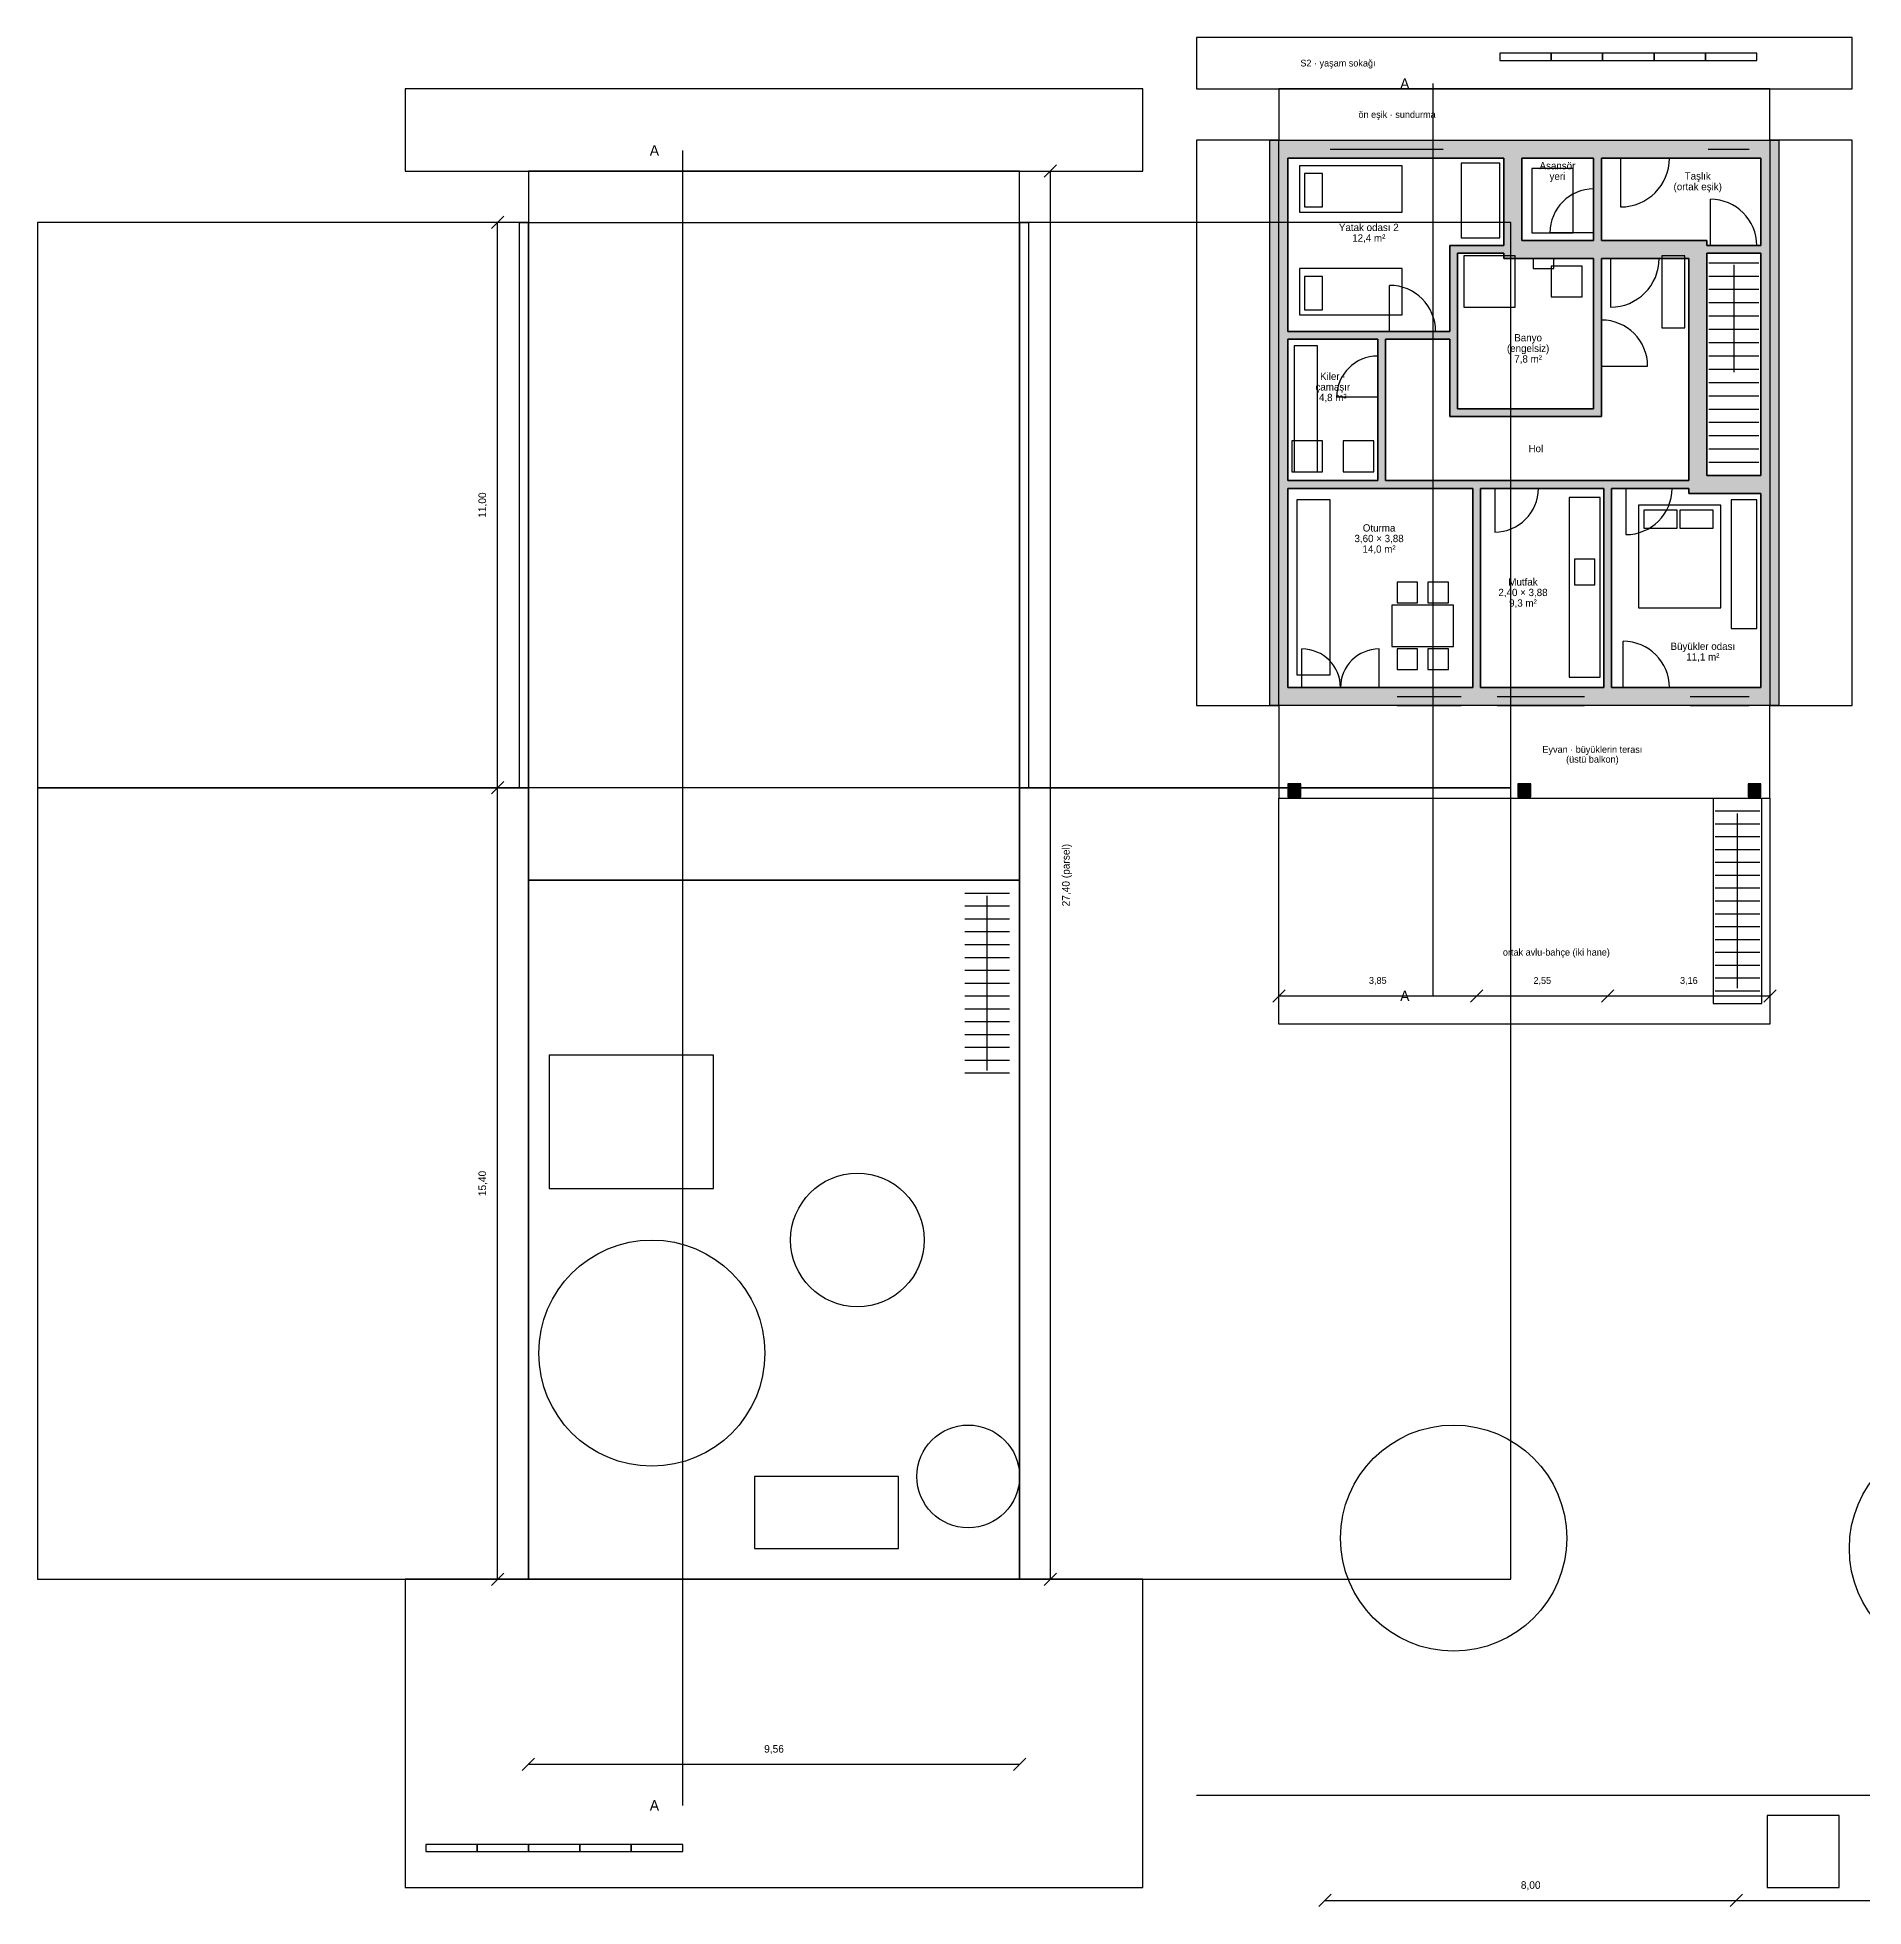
# Model space of a CAD drawing. Header units: metres. Extents: x -5.8 to 80.3, y 15.5 to 55.6.
# Drawn here: x -5.76 to 29.78, y 19.23 to 55.6 of the extents above; entities that cross this region are included whole.
import ezdxf
from ezdxf.enums import TextEntityAlignment as Align

# ---------------------------------------------------------------- set-up
doc = ezdxf.new("R2010")
doc.units = ezdxf.units.M
for name, color, linetype in [('ACIKLIK', 5, 'Continuous'), ('AKS', 1, 'Continuous'), ('DUVAR', 7, 'Continuous'), ('GORUNUS', 8, 'Continuous'), ('KESIT', 7, 'Continuous'), ('MOBILYA', 9, 'Continuous'), ('ODA', 8, 'Continuous'), ('OLCU', 3, 'Continuous'), ('PEYZAJ', 3, 'Continuous'), ('YAZI', 7, 'Continuous')]:
    doc.layers.add(name, color=color, linetype=linetype)

msp = doc.modelspace()

# ---------------------------------------------------------------- hatches: boundary and pattern name
at = {"layer": 'DUVAR'}
h = msp.add_hatch(color=250, dxfattribs=at)
h.paths.add_polyline_path([(23.125, 53.6), (28.131, 53.6), (28.131, 47.075), (28.131, 46.725), (28.131, 42.6), (18.225, 42.6), (18.225, 53.6), (22.775, 53.6), (23.125, 53.6)])
h.paths.add_polyline_path([(18.575, 42.95), (22.175, 42.95), (22.175, 46.825), (18.575, 46.825), (18.575, 42.95)], flags=16)
h.paths.add_polyline_path([(24.725, 42.95), (24.725, 46.825), (22.325, 46.825), (22.325, 42.95), (24.725, 42.95)], flags=16)
h.paths.add_polyline_path([(26.375, 46.725), (26.375, 46.825), (24.875, 46.825), (24.875, 42.95), (27.781, 42.95), (27.781, 46.725), (26.375, 46.725)], flags=16)
h.paths.add_polyline_path([(20.325, 46.975), (20.325, 49.725), (18.575, 49.725), (18.575, 46.975), (20.325, 46.975)], flags=16)
h.paths.add_polyline_path([(21.725, 48.225), (21.725, 49.725), (20.475, 49.725), (20.475, 46.975), (26.375, 46.975), (26.375, 51.3), (24.675, 51.3), (24.675, 48.225), (21.725, 48.225)], flags=16)
h.paths.add_polyline_path([(26.725, 47.075), (27.781, 47.075), (27.781, 51.4), (26.725, 51.4), (26.725, 47.075)], flags=16)
h.paths.add_polyline_path([(22.775, 51.4), (21.875, 51.4), (21.875, 48.375), (24.525, 48.375), (24.525, 51.3), (22.775, 51.3), (22.775, 51.4)], flags=16)
h.paths.add_polyline_path([(22.775, 53.25), (18.575, 53.25), (18.575, 49.875), (21.725, 49.875), (21.725, 51.55), (22.775, 51.55), (22.775, 53.25)], flags=16)
h.paths.add_polyline_path([(24.675, 53.25), (24.675, 51.65), (26.725, 51.65), (26.725, 51.55), (27.781, 51.55), (27.781, 53.25), (24.675, 53.25)], flags=16)
h.paths.add_polyline_path([(24.525, 53.25), (23.125, 53.25), (23.125, 51.65), (24.525, 51.65), (24.525, 53.25)], flags=16)
for points in [[(18.825, 40.825), (18.825, 41.075), (18.575, 41.075), (18.575, 40.825), (18.825, 40.825)], [(23.303, 40.825), (23.303, 41.075), (23.053, 41.075), (23.053, 40.825), (23.303, 40.825)], [(27.781, 40.825), (27.781, 41.075), (27.531, 41.075), (27.531, 40.825), (27.781, 40.825)]]:
    msp.add_hatch(color=250, dxfattribs=at).paths.add_polyline_path(points)

# ---------------------------------------------------------------- linework, layer by layer
at = {"layer": 'ACIKLIK'}
for points in [[(19.4, 53.6), (21.6, 53.6)], [(26.75, 53.6), (27.55, 53.6)], [(19.4, 53.425), (21.6, 53.425)], [(19.4, 53.25), (21.6, 53.25)], [(25.05, 53.25), (25.05, 52.3)], [(26.75, 53.425), (27.55, 53.425)], [(26.75, 53.25), (27.55, 53.25)], [(26.8, 51.55), (26.8, 52.45)], [(24.525, 51.8), (23.675, 51.8)], [(24.85, 51.3), (24.85, 50.35)], [(20.55, 49.875), (20.55, 50.775)], [(24.675, 49.2), (25.575, 49.2)], [(20.325, 48.6), (19.525, 48.6)], [(22.6, 46.825), (22.6, 45.975)], [(25.15, 46.825), (25.15, 45.925)], [(18.85, 42.95), (18.85, 43.7)], [(20.35, 42.95), (20.35, 43.7)], [(25.1, 42.95), (25.1, 43.85)], [(20.7, 42.95), (21.95, 42.95)], [(22.65, 42.95), (24.35, 42.95)], [(26.4, 42.95), (27.55, 42.95)], [(20.7, 42.775), (21.95, 42.775)], [(20.7, 42.6), (21.95, 42.6)], [(22.65, 42.775), (24.35, 42.775)], [(22.65, 42.6), (24.35, 42.6)], [(26.4, 42.775), (27.55, 42.775)], [(26.4, 42.6), (27.55, 42.6)]]:
    msp.add_lwpolyline(points, dxfattribs=at)
for centre, radius, start, end in [((25.05, 53.25), 0.95, 270, 360), ((24.525, 51.8), 0.85, 90, 180), ((26.8, 51.55), 0.9, 0, 90), ((24.85, 51.3), 0.95, 270, 360), ((20.55, 49.875), 0.9, 0, 90), ((24.675, 49.2), 0.9, 0, 90), ((20.325, 48.6), 0.8, 90, 180), ((22.6, 46.825), 0.85, 270, 360), ((25.15, 46.825), 0.9, 270, 360), ((18.85, 42.95), 0.75, 0, 90), ((20.35, 42.95), 0.75, 90, 180), ((25.1, 42.95), 0.9, 0, 90)]:
    msp.add_arc(centre, radius, start, end, dxfattribs=at)
at = {"layer": 'AKS'}
for points in [[(21.4, 36.95), (21.4, 54.7)], [(6.8, 21.2), (6.8, 53.4)], [(3.8, 25.6), (13.356, 25.6), (13.356, 53), (3.8, 53), (3.8, 25.6)]]:
    msp.add_lwpolyline(points, dxfattribs=at)
at = {"layer": 'DUVAR'}
for points in [[(23.125, 53.6), (28.131, 53.6), (28.131, 47.075), (28.131, 46.725), (28.131, 42.6), (18.225, 42.6), (18.225, 53.6), (22.775, 53.6), (23.125, 53.6)], [(22.775, 53.25), (18.575, 53.25), (18.575, 49.875), (21.725, 49.875), (21.725, 51.55), (22.775, 51.55), (22.775, 53.25)], [(24.525, 53.25), (23.125, 53.25), (23.125, 51.65), (24.525, 51.65), (24.525, 53.25)], [(24.675, 53.25), (24.675, 51.65), (26.725, 51.65), (26.725, 51.55), (27.781, 51.55), (27.781, 53.25), (24.675, 53.25)], [(8.175, 52), (8.525, 52), (13.531, 52), (13.531, 45.475), (13.531, 45.125), (13.531, 41), (3.625, 41), (3.625, 52), (8.175, 52)], [(21.725, 48.225), (21.725, 49.725), (20.475, 49.725), (20.475, 46.975), (26.375, 46.975), (26.375, 51.3), (24.675, 51.3), (24.675, 48.225), (21.725, 48.225)], [(22.775, 51.4), (21.875, 51.4), (21.875, 48.375), (24.525, 48.375), (24.525, 51.3), (22.775, 51.3), (22.775, 51.4)], [(26.725, 47.075), (27.781, 47.075), (27.781, 51.4), (26.725, 51.4), (26.725, 47.075)], [(20.325, 46.975), (20.325, 49.725), (18.575, 49.725), (18.575, 46.975), (20.325, 46.975)], [(18.575, 42.95), (22.175, 42.95), (22.175, 46.825), (18.575, 46.825), (18.575, 42.95)], [(24.725, 42.95), (24.725, 46.825), (22.325, 46.825), (22.325, 42.95), (24.725, 42.95)], [(26.375, 46.725), (26.375, 46.825), (24.875, 46.825), (24.875, 42.95), (27.781, 42.95), (27.781, 46.725), (26.375, 46.725)], [(18.825, 40.825), (18.825, 41.075), (18.575, 41.075), (18.575, 40.825), (18.825, 40.825)], [(23.303, 40.825), (23.303, 41.075), (23.053, 41.075), (23.053, 40.825), (23.303, 40.825)], [(27.781, 40.825), (27.781, 41.075), (27.531, 41.075), (27.531, 40.825), (27.781, 40.825)]]:
    msp.add_lwpolyline(points, close=True, dxfattribs=at)
at = {"layer": 'GORUNUS'}
for points in [[(18.4, 42.6), (18.4, 53.6), (16.8, 53.6), (16.8, 42.6), (18.4, 42.6)], [(29.556, 42.6), (29.556, 53.6), (27.956, 53.6), (27.956, 42.6), (29.556, 42.6)], [(3.8, 41), (3.8, 52), (-5.756, 52), (-5.756, 41), (3.8, 41)], [(22.911, 41), (22.911, 52), (13.356, 52), (13.356, 41), (22.911, 41)], [(29.3, 19.6), (29.3, 21), (27.9, 21), (27.9, 19.6), (29.3, 19.6)]]:
    msp.add_lwpolyline(points, close=True, dxfattribs=at)
at = {"layer": 'KESIT'}
msp.add_lwpolyline([(16.8, 21.4), (58.3, 21.4)], dxfattribs=at)
at = {"layer": 'MOBILYA'}
for points in [[(22.7, 51.7), (22.7, 53.15), (21.95, 53.15), (21.95, 51.7), (22.7, 51.7)], [(20.8, 52.2), (20.8, 53.1), (18.8, 53.1), (18.8, 52.2), (20.8, 52.2)], [(19.25, 52.3), (19.25, 52.95), (18.9, 52.95), (18.9, 52.3), (19.25, 52.3)], [(24.125, 51.8), (24.125, 53.05), (23.325, 53.05), (23.325, 51.8), (24.125, 51.8)], [(23, 50.35), (23, 51.35), (22, 51.35), (22, 50.35), (23, 50.35)], [(23.75, 51.1), (23.75, 51.3), (23.35, 51.3), (23.35, 51.1), (23.75, 51.1)], [(26.3, 49.95), (26.3, 51.35), (25.85, 51.35), (25.85, 49.95), (26.3, 49.95)], [(20.8, 50.2), (20.8, 51.1), (18.8, 51.1), (18.8, 50.2), (20.8, 50.2)], [(19.25, 50.3), (19.25, 50.95), (18.9, 50.95), (18.9, 50.3), (19.25, 50.3)], [(24.3, 50.55), (24.3, 51.15), (23.7, 51.15), (23.7, 50.55), (24.3, 50.55)], [(19.15, 47.15), (19.15, 49.6), (18.7, 49.6), (18.7, 47.15), (19.15, 47.15)], [(19.25, 47.15), (19.25, 47.75), (18.65, 47.75), (18.65, 47.15), (19.25, 47.15)], [(20.25, 47.15), (20.25, 47.75), (19.65, 47.75), (19.65, 47.15), (20.25, 47.15)], [(19.4, 43.2), (19.4, 46.6), (18.75, 46.6), (18.75, 43.2), (19.4, 43.2)], [(24.65, 43.15), (24.65, 46.65), (24.05, 46.65), (24.05, 43.15), (24.65, 43.15)], [(27.7, 44.1), (27.7, 46.6), (27.2, 46.6), (27.2, 44.1), (27.7, 44.1)], [(27, 44.5), (27, 46.5), (25.4, 46.5), (25.4, 44.5), (27, 44.5)], [(26.15, 46.05), (26.15, 46.4), (25.5, 46.4), (25.5, 46.05), (26.15, 46.05)], [(26.85, 46.05), (26.85, 46.4), (26.2, 46.4), (26.2, 46.05), (26.85, 46.05)], [(24.55, 44.95), (24.55, 45.45), (24.15, 45.45), (24.15, 44.95), (24.55, 44.95)], [(21.1, 44.6), (21.1, 45), (20.7, 45), (20.7, 44.6), (21.1, 44.6)], [(21.7, 44.6), (21.7, 45), (21.3, 45), (21.3, 44.6), (21.7, 44.6)], [(21.8, 43.75), (21.8, 44.55), (20.6, 44.55), (20.6, 43.75), (21.8, 43.75)], [(21.1, 43.3), (21.1, 43.7), (20.7, 43.7), (20.7, 43.3), (21.1, 43.3)], [(21.7, 43.3), (21.7, 43.7), (21.3, 43.7), (21.3, 43.3), (21.7, 43.3)]]:
    msp.add_lwpolyline(points, close=True, dxfattribs=at)
for points in [[(26.765, 51.216), (27.741, 51.216)], [(26.765, 50.957), (27.741, 50.957)], [(27.253, 51.175), (27.253, 49.085)], [(26.765, 50.699), (27.741, 50.699)], [(26.765, 50.44), (27.741, 50.44)], [(26.765, 50.181), (27.741, 50.181)], [(26.765, 49.922), (27.741, 49.922)], [(26.765, 49.663), (27.741, 49.663)], [(26.765, 49.404), (27.741, 49.404)], [(26.765, 49.146), (27.741, 49.146)], [(26.765, 48.887), (27.741, 48.887)], [(26.765, 48.628), (27.741, 48.628)], [(26.765, 48.369), (27.741, 48.369)], [(26.765, 48.11), (27.741, 48.11)], [(26.765, 47.851), (27.741, 47.851)], [(26.765, 47.593), (27.741, 47.593)], [(26.765, 47.334), (27.741, 47.334)], [(26.89, 40.55), (27.76, 40.55)], [(27.325, 37.1), (27.325, 40.5)], [(26.89, 40.3), (27.76, 40.3)], [(26.89, 40.05), (27.76, 40.05)], [(26.89, 39.8), (27.76, 39.8)], [(26.89, 39.55), (27.76, 39.55)], [(26.89, 39.3), (27.76, 39.3)], [(12.29, 38.95), (13.16, 38.95)], [(26.89, 39.05), (27.76, 39.05)], [(12.29, 38.7), (13.16, 38.7)], [(12.725, 35.5), (12.725, 38.9)], [(26.89, 38.8), (27.76, 38.8)], [(12.29, 38.45), (13.16, 38.45)], [(12.29, 38.2), (13.16, 38.2)], [(26.89, 38.55), (27.76, 38.55)], [(26.89, 38.3), (27.76, 38.3)], [(12.29, 37.95), (13.16, 37.95)], [(26.89, 38.05), (27.76, 38.05)], [(12.29, 37.7), (13.16, 37.7)], [(26.89, 37.8), (27.76, 37.8)], [(26.89, 37.55), (27.76, 37.55)], [(12.29, 37.45), (13.16, 37.45)], [(12.29, 37.2), (13.16, 37.2)], [(26.89, 37.3), (27.76, 37.3)], [(12.29, 36.95), (13.16, 36.95)], [(26.89, 37.05), (27.76, 37.05)], [(12.29, 36.7), (13.16, 36.7)], [(12.29, 36.45), (13.16, 36.45)], [(12.29, 36.2), (13.16, 36.2)], [(12.29, 35.95), (13.16, 35.95)], [(12.29, 35.7), (13.16, 35.7)], [(12.29, 35.45), (13.16, 35.45)]]:
    msp.add_lwpolyline(points, dxfattribs=at)
at = {"layer": 'ODA'}
for points in [[(18.575, 49.875), (18.575, 53.25), (22.775, 53.25), (22.775, 51.55), (21.725, 51.55), (21.725, 49.875), (18.575, 49.875)], [(24.525, 51.65), (23.125, 51.65), (23.125, 53.25), (24.525, 53.25), (24.525, 51.65)], [(26.725, 51.55), (26.725, 51.65), (24.675, 51.65), (24.675, 53.25), (27.781, 53.25), (27.781, 51.55), (26.725, 51.55)], [(20.475, 46.975), (20.475, 49.725), (21.725, 49.725), (21.725, 48.225), (24.675, 48.225), (24.675, 51.3), (26.375, 51.3), (26.375, 46.975), (20.475, 46.975)], [(21.875, 48.375), (21.875, 51.4), (22.775, 51.4), (22.775, 51.3), (24.525, 51.3), (24.525, 48.375), (21.875, 48.375)], [(27.781, 51.4), (27.781, 47.075), (26.725, 47.075), (26.725, 51.4), (27.781, 51.4)], [(18.575, 46.975), (18.575, 49.725), (20.325, 49.725), (20.325, 46.975), (18.575, 46.975)], [(22.175, 46.825), (22.175, 42.95), (18.575, 42.95), (18.575, 46.825), (22.175, 46.825)], [(22.325, 46.825), (24.725, 46.825), (24.725, 42.95), (22.325, 42.95), (22.325, 46.825)], [(24.875, 46.825), (26.375, 46.825), (26.375, 46.725), (27.781, 46.725), (27.781, 42.95), (24.875, 42.95), (24.875, 46.825)]]:
    msp.add_lwpolyline(points, close=True, dxfattribs=at)
at = {"layer": 'OLCU'}
for points in [[(23.7, 55.15), (23.7, 55.29), (22.7, 55.29), (22.7, 55.15), (23.7, 55.15)], [(24.7, 55.15), (24.7, 55.29), (23.7, 55.29), (23.7, 55.15), (24.7, 55.15)], [(25.7, 55.15), (25.7, 55.29), (24.7, 55.29), (24.7, 55.15), (25.7, 55.15)], [(26.7, 55.15), (26.7, 55.29), (25.7, 55.29), (25.7, 55.15), (26.7, 55.15)], [(27.7, 55.15), (27.7, 55.29), (26.7, 55.29), (26.7, 55.15), (27.7, 55.15)], [(2.8, 20.3), (2.8, 20.44), (1.8, 20.44), (1.8, 20.3), (2.8, 20.3)], [(3.8, 20.3), (3.8, 20.44), (2.8, 20.44), (2.8, 20.3), (3.8, 20.3)], [(4.8, 20.3), (4.8, 20.44), (3.8, 20.44), (3.8, 20.3), (4.8, 20.3)], [(5.8, 20.3), (5.8, 20.44), (4.8, 20.44), (4.8, 20.3), (5.8, 20.3)], [(6.8, 20.3), (6.8, 20.44), (5.8, 20.44), (5.8, 20.3), (6.8, 20.3)]]:
    msp.add_lwpolyline(points, close=True, dxfattribs=at)
for points in [[(13.836, 52.88), (14.076, 53.12)], [(13.956, 25.6), (13.956, 53)], [(3.08, 51.88), (3.32, 52.12)], [(3.2, 41), (3.2, 52)], [(3.08, 40.88), (3.32, 41.12)], [(3.08, 40.88), (3.32, 41.12)], [(3.2, 25.6), (3.2, 41)], [(18.28, 36.83), (18.52, 37.07)], [(18.4, 36.95), (22.25, 36.95)], [(22.13, 36.83), (22.37, 37.07)], [(22.13, 36.83), (22.37, 37.07)], [(22.25, 36.95), (24.8, 36.95)], [(24.68, 36.83), (24.92, 37.07)], [(24.68, 36.83), (24.92, 37.07)], [(24.8, 36.95), (27.956, 36.95)], [(27.836, 36.83), (28.076, 37.07)], [(3.08, 25.48), (3.32, 25.72)], [(13.836, 25.48), (14.076, 25.72)], [(3.68, 21.88), (3.92, 22.12)], [(3.8, 22), (13.356, 22)], [(13.236, 21.88), (13.476, 22.12)], [(19.18, 19.23), (19.42, 19.47)], [(19.3, 19.35), (27.3, 19.35)], [(27.18, 19.23), (27.42, 19.47)], [(27.18, 19.23), (27.42, 19.47)], [(27.3, 19.35), (40.9, 19.35)]]:
    msp.add_lwpolyline(points, dxfattribs=at)
at = {"layer": 'PEYZAJ'}
for points in [[(29.556, 54.6), (29.556, 55.6), (16.8, 55.6), (16.8, 54.6), (29.556, 54.6)], [(15.756, 53), (15.756, 54.6), (1.4, 54.6), (1.4, 53), (15.756, 53)], [(27.956, 53.6), (27.956, 54.6), (18.4, 54.6), (18.4, 53.6), (27.956, 53.6)], [(13.356, 52), (13.356, 53), (3.8, 53), (3.8, 52), (13.356, 52)], [(27.956, 40.8), (27.956, 42.6), (18.4, 42.6), (18.4, 40.8), (27.956, 40.8)], [(3.8, 25.6), (3.8, 41), (-5.756, 41), (-5.756, 25.6), (3.8, 25.6)], [(13.356, 39.2), (13.356, 41), (3.8, 41), (3.8, 39.2), (13.356, 39.2)], [(22.911, 25.6), (22.911, 41), (13.356, 41), (13.356, 25.6), (22.911, 25.6)], [(27.956, 40.8), (27.956, 36.4), (18.4, 36.4), (18.4, 40.8), (26.85, 40.8), (26.85, 36.8), (27.8, 36.8), (27.8, 40.8), (27.956, 40.8)], [(13.356, 25.6), (13.356, 39.2), (3.8, 39.2), (3.8, 25.6), (13.356, 25.6)], [(7.4, 33.2), (7.4, 35.8), (4.2, 35.8), (4.2, 33.2), (7.4, 33.2)], [(11, 26.2), (11, 27.6), (8.2, 27.6), (8.2, 26.2), (11, 26.2)], [(15.756, 19.6), (15.756, 25.6), (1.4, 25.6), (1.4, 19.6), (15.756, 19.6)]]:
    msp.add_lwpolyline(points, close=True, dxfattribs=at)
for centre, radius in [((10.2, 32.2), 1.3), ((6.2, 30), 2.2), ((12.356, 27.6), 1), ((21.8, 26.4), 2.2), ((31.7, 26.2), 2.2)]:
    msp.add_circle(centre, radius, dxfattribs=at)

# ---------------------------------------------------------------- texts
at = {"layer": 'AKS'}
for p in [(20.85, 54.7), (6.25, 53.4), (20.85, 36.95), (6.25, 21.2)]:
    msp.add_text('A', height=0.203, dxfattribs=at).set_placement(p, align=Align.MIDDLE_CENTER)
at = {"layer": 'OLCU'}
for s, height, p in [('11,00', 0.1473, (2.9, 46.5)), ('27,40 (parsel)', 0.14732, (14.256, 39.3)), ('15,40', 0.1473, (2.9, 33.3))]:
    msp.add_text(s, height=height, rotation=90, dxfattribs=at).set_placement(p, align=Align.MIDDLE_CENTER)
for s, height, p in [('3,85', 0.1321, (20.325, 37.25)), ('2,55', 0.1321, (23.525, 37.25)), ('3,16', 0.1321, (26.378, 37.25)), ('9,56', 0.1473, (8.578, 22.3)), ('8,00', 0.1473, (23.3, 19.65))]:
    msp.add_text(s, height=height, dxfattribs=at).set_placement(p, align=Align.MIDDLE_CENTER)
at = {"layer": 'YAZI'}
for s, height, p in [('S2 · yaşam sokağı', 0.13208, (19.55, 55.1)), ('ön eşik · sundurma', 0.13208, (20.7, 54.1)), ('Asansör', 0.1422, (23.82, 53.103)), ('yeri', 0.1422, (23.82, 52.897)), ('(ortak eşik)', 0.14224, (26.55, 52.697)), ('Taşlık', 0.1422, (26.55, 52.903)), ('Yatak odası 2', 0.14224, (20.15, 51.903)), ('12,4 m²', 0.1422, (20.15, 51.697)), ('Banyo', 0.1422, (23.25, 49.756)), ('(engelsiz)', 0.1422, (23.25, 49.55)), ('7,8 m²', 0.1422, (23.25, 49.344)), ('çamaşır', 0.1422, (19.45, 48.8)), ('Kiler ·', 0.1422, (19.45, 49.006)), ('4,8 m²', 0.1422, (19.45, 48.594)), ('Hol', 0.1422, (23.4, 47.6)), ('3,60 × 3,88', 0.14224, (20.35, 45.85)), ('Oturma', 0.1422, (20.35, 46.056)), ('14,0 m²', 0.1422, (20.35, 45.644)), ('2,40 × 3,88', 0.14224, (23.15, 44.8)), ('Mutfak', 0.1422, (23.15, 45.006)), ('9,3 m²', 0.1422, (23.15, 44.594)), ('Büyükler odası', 0.14224, (26.65, 43.753)), ('11,1 m²', 0.1422, (26.65, 43.547)), ('Eyvan · büyüklerin terası', 0.13208, (24.5, 41.746)), ('(üstü balkon)', 0.13208, (24.5, 41.554)), ('ortak avlu-bahçe (iki hane)', 0.13208, (23.8, 37.8))]:
    msp.add_text(s, height=height, dxfattribs=at).set_placement(p, align=Align.MIDDLE_CENTER)

doc.saveas('drawing.dxf')
